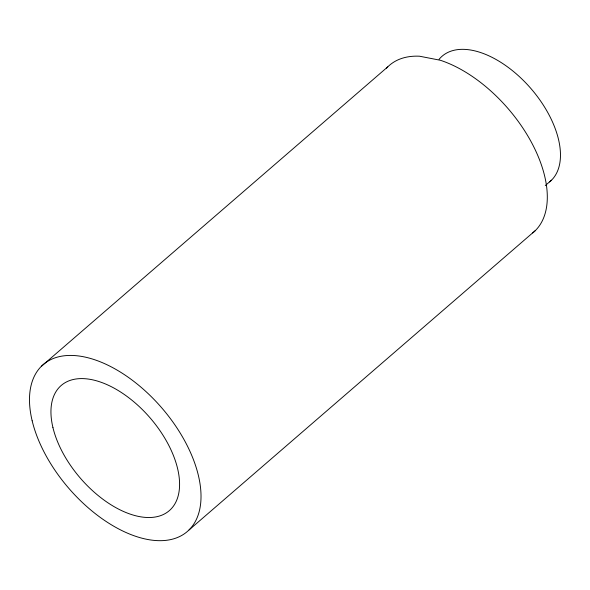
<?xml version="1.0" encoding="UTF-8"?>
<svg xmlns="http://www.w3.org/2000/svg" width="590" height="590" viewBox="0 0 590 590"><rect width="100%" height="100%" fill="white"/><g stroke="black" fill="none" stroke-linecap="round" stroke-linejoin="round"><path stroke-width="0.89" d="M41.499 366.22L387.741 66.884M545.271 185.577L551.503 180.186M189.088 529.916L535.329 230.587M386.509 68.167A110.256 61.456 49.2 0 1 419.505 56.212L440.302 60.254A110.256 61.456 49.2 0 1 531.664 142.743A110.256 61.456 49.2 0 1 532.674 232.954M439.063 59.325A82.696 46.094 49.2 0 1 528.979 86.339A82.696 46.094 49.2 0 1 549.585 181.904M32.162 420.795A110.256 61.456 49.2 0 0 175.245 538.331A110.256 61.456 49.2 0 0 138.466 385.071A110.256 61.456 49.2 0 0 32.162 420.795M52.945 427.61A82.696 46.094 49.2 0 0 160.259 515.763A82.696 46.094 49.2 0 0 132.676 400.824A82.696 46.094 49.2 0 0 52.945 427.61"/></g></svg>
